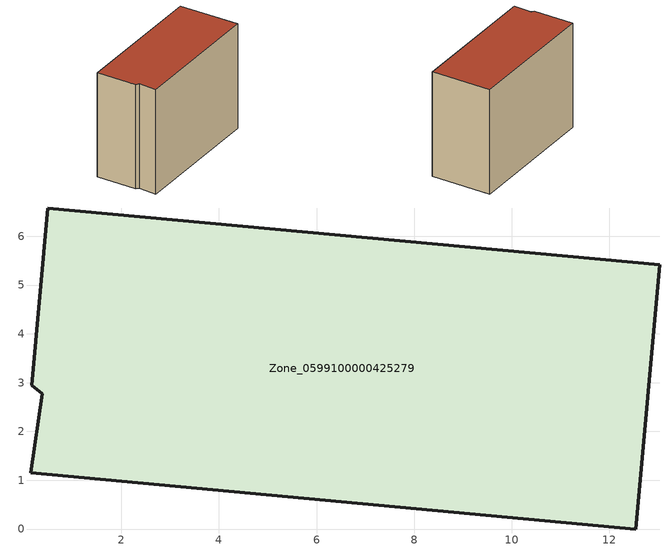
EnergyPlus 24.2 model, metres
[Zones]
Zone_0599100000425279
 floor ground (C_G): 0.14,1.15 0.38,2.77 0.16,2.95 0.49,6.58 13.04,5.41 12.54,0 z0
 wall outside (C_F): 12.54,0 13.04,5.41 0.49,6.58 0.16,2.95 0.38,2.77 0.14,1.15 12.54,0 z0:9.63
 roof outside (C_R): 0.38,2.77 0.14,1.15 12.54,0 13.04,5.41 0.49,6.58 0.16,2.95 z9.63
[BUILDING]
Pand.0599100000425279: North Axis=0; Terrain=City; Loads Convergence Tolerance Value=0.04; Temperature Convergence Tolerance Value=0.4; Solar Distribution=FullExterior; Maximum Number of Warmup Days=25; Minimum Number of Warmup Days=1
[Site:Location]
Rotterdam.The.Hague.AP_ZH_NLD Design_Conditions: Latitude=51.96; Longitude=4.45; Time Zone=1; Elevation=-4.5
[SITE:GROUNDTEMPERATURE:BUILDINGSURFACE]
18, 18, 18, 18, 18, 18, 18, 18, 18, 18, 18, 18
[MATERIAL] Thermal Absorptance=0.9; Solar Absorptance=0.7; Visible Absorptance=0.7
Name | Roughness | Thickness | Conductivity | Density | Specific Heat
G.TI.2006-2014 | MediumSmooth | 0.15 | 0.06 | 540 | 1210
F.TI.2006-2014 | Rough | 0.3 | 0.12 | 1920 | 840
R.TI.2006-2014 | MediumRough | 0.2 | 0.08 | 1500 | 1000
[CONSTRUCTION]
C_G: G.TI.2006-2014
C_F: F.TI.2006-2014
C_R: R.TI.2006-2014
[ZONE]
Zone_0599100000425279: Type=1; Multiplier=1; Ceiling Height=Autocalculate; Volume=Autocalculate; Floor Area=autocalculate; Part of Total Floor Area=Yes
[ZONEINFILTRATION:DESIGNFLOWRATE]
Infil_Zone_0599100000425279: Zone or ZoneList or Space or SpaceList=Zone_0599100000425279; Schedule=AlwaysOn; Design Flow Rate Calculation Method=Flow/Area; Flow Rate per Floor Area=0.0015; Constant Term Coefficient=1; Temperature Term Coefficient=0; Velocity Term Coefficient=0; Velocity Squared Term Coefficient=0
[HVACTEMPLATE:ZONE:IDEALLOADSAIRSYSTEM]
Zone_0599100000425279: Maximum Heating Supply Air Temperature=50; Minimum Cooling Supply Air Temperature=13; Maximum Heating Supply Air Humidity Ratio=0.0156; Minimum Cooling Supply Air Humidity Ratio=0.0077; Heating Limit=NoLimit; Cooling Limit=NoLimit; Dehumidification Control Type=ConstantSensibleHeatRatio; Cooling Sensible Heat Ratio=0.7; Dehumidification Setpoint=60; Humidification Control Type=None; Humidification Setpoint=30; Outdoor Air Method=None; Outdoor Air Flow Rate per Person=0.00944; Outdoor Air Flow Rate per Zone Floor Area=0; Outdoor Air Flow Rate per Zone=0; Demand Controlled Ventilation Type=None; Outdoor Air Economizer Type=NoEconomizer; Heat Recovery Type=None; Sensible Heat Recovery Effectiveness=0.7; Latent Heat Recovery Effectiveness=0.65
[ZONECONTROL:THERMOSTAT]
ThermostatControl_Zone_0599100000425279: Zone or ZoneList=Zone_0599100000425279; Control Type Schedule=DualSetpointControlType; Control 1=Thermostat_Zone_0599100000425279; Temperature Difference Between Cutout And Setpoint=0
[THERMOSTATSETPOINT:DUALSETPOINT]
Thermostat_Zone_0599100000425279: Heating Setpoint Temperature Schedule=HeatingSetpoint_Zone_0599100000425279; Cooling Setpoint Temperature Schedule=CoolingSetpoint_Zone_0599100000425279
[SCHEDULE:COMPACT]
HeatingSetpoint_Zone_0599100000425279: Through: 12/31, For: AllDays, Until: 24:00, 21
CoolingSetpoint_Zone_0599100000425279: Through: 12/31, For: AllDays, Until: 24:00, 24
DualSetpointControlType: Through: 12/31, For: AllDays, Until: 24:00, 4
AlwaysOn: Through: 12/31, For: AllDays, Until: 24:00, 1
